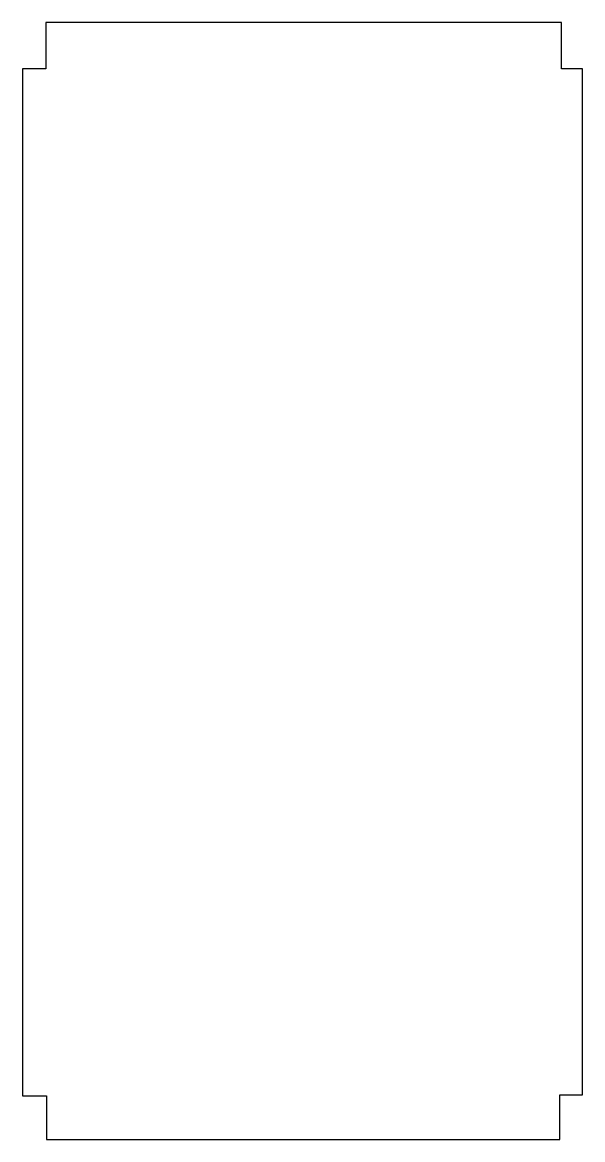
# Model space of a CAD drawing. Header units: millimetres. Extents: x -24 to 85, y -139 to 79.
import ezdxf

# ---------------------------------------------------------------- set-up
doc = ezdxf.new("R2010")
doc.units = ezdxf.units.MM
doc.layers.get('0').update_dxf_attribs({"linetype": 'CONTINUOUS'})

msp = doc.modelspace()

# ---------------------------------------------------------------- linework, layer by layer
msp.add_lwpolyline([(80.51, 78.92), (-19.93, 78.92), (-19.93, 69.9), (-24.48, 69.9), (-24.48, -130.06), (-19.78, -130.06), (-19.78, -138.59), (80.22, -138.59), (80.22, -129.88), (84.64, -129.88), (84.64, 69.9), (80.51, 69.9)], close=True)

doc.saveas('drawing.dxf')
